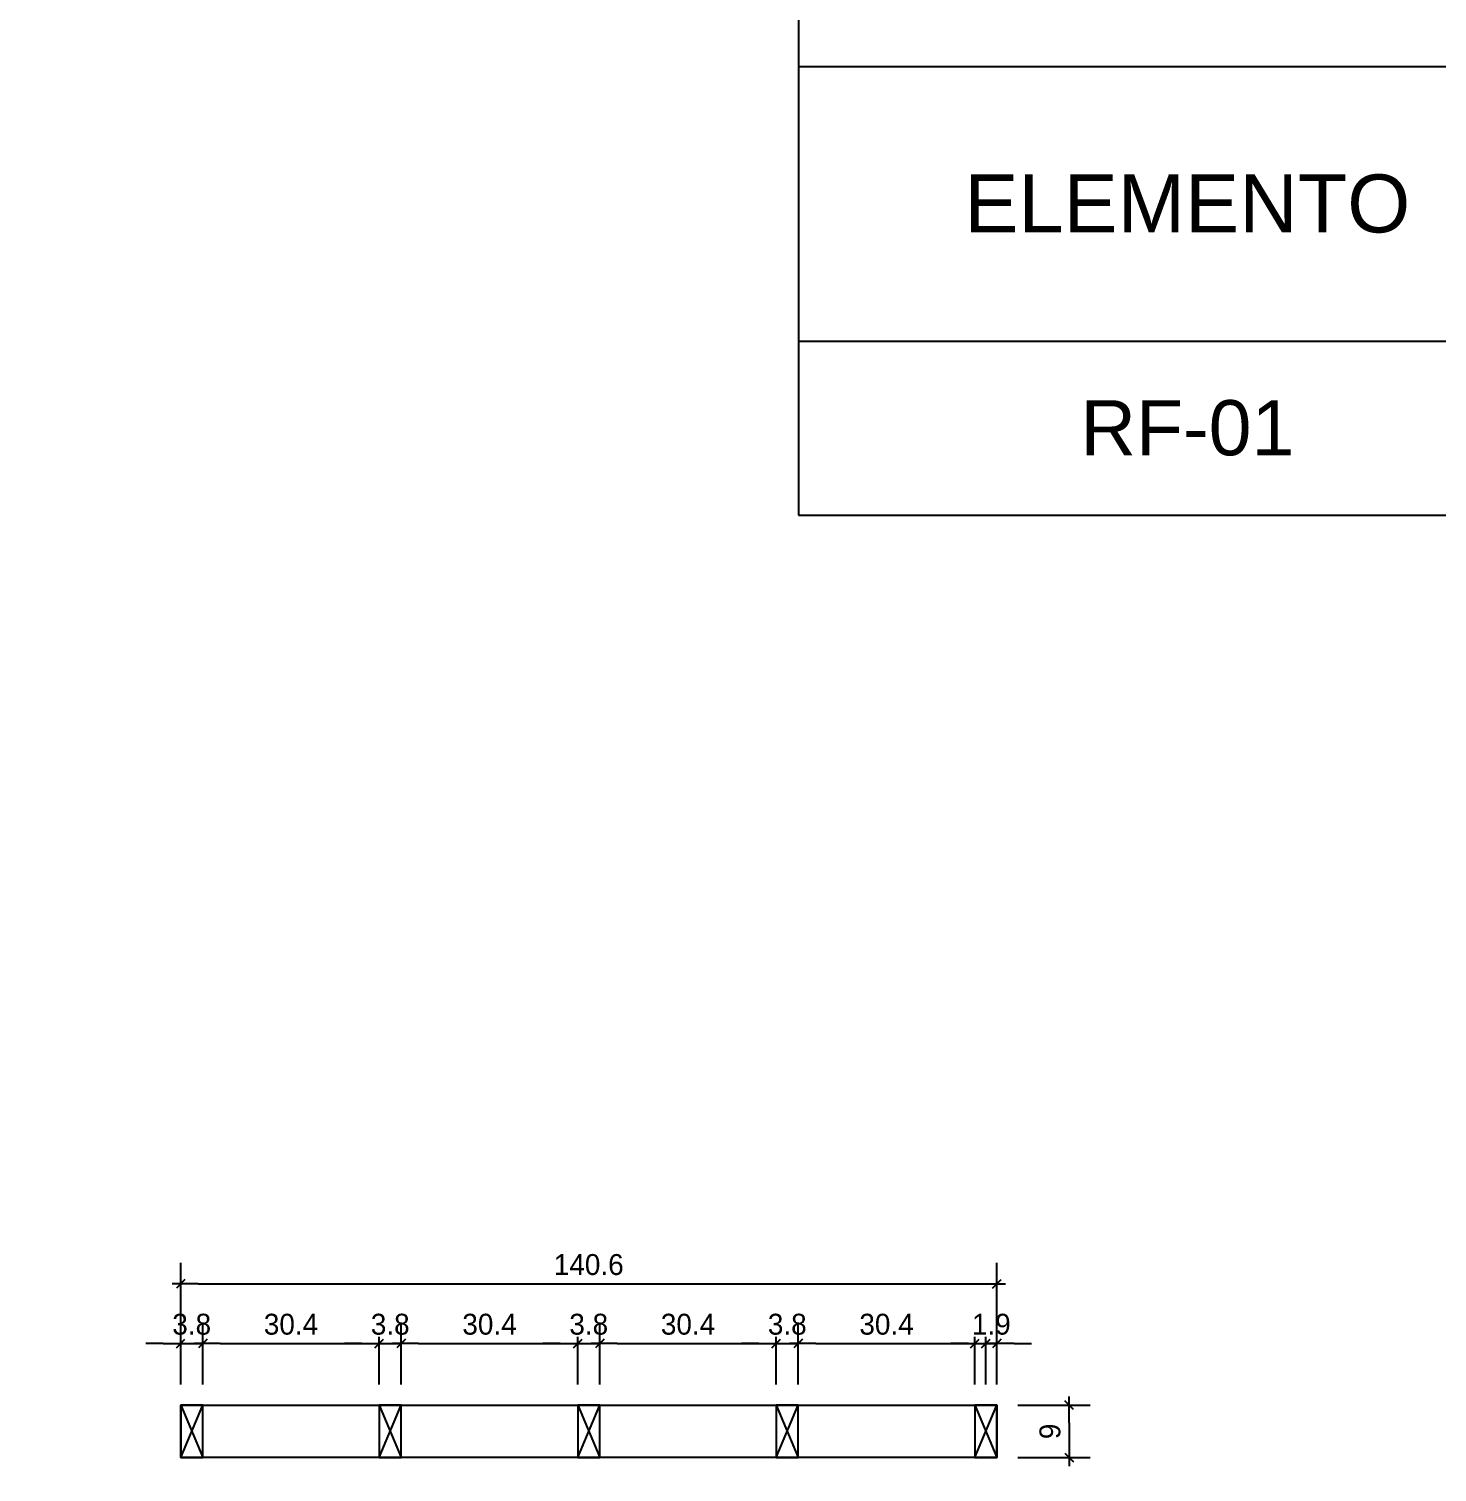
# Model space of a CAD drawing. Header units: millimetres. Extents: x 19458 to 19711, y 4351 to 4752.
# Drawn here: x 19475.609 to 19478.036, y 4524.221 to 4526.708 of the extents above; entities that cross this region are included whole.
import ezdxf

# ---------------------------------------------------------------- set-up
doc = ezdxf.new("R2010")
doc.units = ezdxf.units.MM
for name, color, linetype in [('0 @ 0.2', 7, 'Continuous'), ('cotas', 1, 'Continuous'), ('cotas @ 500', 1, 'Continuous'), ('PANELES', 2, 'Continuous')]:
    doc.layers.add(name, color=color, linetype=linetype)
doc.styles.add('century gothic', font='GOTHIC.TTF')
doc.styles.add('COTAS SMC', font='GOTHIC.TTF')
doc.styles.get("Standard").update_dxf_attribs({"font": 'arial.ttf'})
doc.dimstyles.new('ANOTATIVE 100 SMCONSTRUCCIONES', dxfattribs={"dimscale": 0, "dimtxt": 0.18, "dimasz": 0.15, "dimexe": 0.18, "dimexo": 0.09, "dimgap": 0.1, "dimtad": 1, "dimzin": 0, "dimdsep": 46, "dimtxsty": 'century gothic', "dimblk1": 'FLECHA1', "dimblk2": 'FLECHA1', "dimsah": 1, "dimcen": 0.18, "dimdle": 0.075, "dimclrd": 1, "dimclre": 1, "dimclrt": 2, "dimaunit": 1, "dimadec": 0, "dimazin": 0, "dimtfac": 0.75, "dimtix": 1, "dimtmove": 2, "dimatfit": 3, "dimfxl": 0.09, "dimtvp": 1.5, "dimtfill": 1, "dimtolj": 1, "dimtzin": 0, "dimarcsym": 0})
doc.dimstyles.new('ANOTATIVE CM SMCONSTRUCCIONES', dxfattribs={"dimscale": 0, "dimtxt": 0.18, "dimasz": 0.15, "dimexe": 0.18, "dimexo": 0.18, "dimgap": 0.07, "dimtad": 1, "dimdec": 1, "dimlfac": 100, "dimdsep": 46, "dimtxsty": 'century gothic', "dimblk1": 'FLECHA1', "dimblk2": 'FLECHA1', "dimsah": 1, "dimcen": 0.18, "dimdle": 0.075, "dimclrd": 1, "dimclre": 1, "dimclrt": 2, "dimaunit": 1, "dimadec": 0, "dimazin": 2, "dimtfac": 0.75, "dimtdec": 1, "dimtix": 1, "dimtmove": 2, "dimatfit": 3, "dimfxl": 0.09, "dimtvp": 1.5, "dimtfill": 1, "dimtolj": 1, "dimtzin": 0, "dimarcsym": 0})
doc.dimstyles.new('PIES SMCONSTRUCCIONES', dxfattribs={"dimscale": 0, "dimtxt": 0.18, "dimasz": 0.2, "dimexe": 0.18, "dimexo": 0, "dimgap": 0.1, "dimtad": 1, "dimdec": 0, "dimlfac": 39.370079, "dimzin": 0, "dimdsep": 46, "dimlunit": 4, "dimtxsty": 'COTAS SMC', "dimblk1": 'FLECHA1', "dimblk2": 'FLECHA1', "dimsah": 1, "dimcen": 0.2, "dimdle": 0.075, "dimclrd": 1, "dimclre": 1, "dimclrt": 2, "dimaunit": 1, "dimadec": 0, "dimazin": 0, "dimtfac": 0.75, "dimtdec": 0, "dimtix": 1, "dimtmove": 2, "dimatfit": 3, "dimfxl": 0.09, "dimtvp": 1.5, "dimtfill": 1, "dimtolj": 1, "dimtzin": 0, "dimarcsym": 0})

# ---------------------------------------------------------------- blocks, each defined once
blk = doc.blocks.new('FLECHA1')
at = {"color": 4}
blk.add_line((-0.246176, -0.248081), (0.248081, 0.25), dxfattribs=at)
at = {"color": 1}
blk.add_line((-1, 0), (0.496162, 0), dxfattribs=at)
blk = doc.blocks.new('*D419')
at = {"layer": 'cotas', "color": 1, "lineweight": -2, "transparency": 16777216}
for p, q in [((19614.326, 4625.8448), (19614.326, 4700.8448)), ((19570.9836, 4550.8448), (19524.326, 4550.8448)), ((19614.326, 4548.4298), (19614.326, 4550.8448)), ((19570.5339, 4548.4298), (19524.326, 4548.4298)), ((19614.326, 4473.4298), (19614.326, 4398.4298))]:
    blk.add_line(p, q, dxfattribs=at)
at = {"layer": 'Defpoints', "color": 0, "transparency": 16777216}
for p in [(19614.326, 4550.8448), (19615.9836, 4550.8448), (19615.5339, 4548.4298)]:
    blk.add_point(p, dxfattribs=at)
at = {"layer": 'cotas', "color": 1, "lineweight": -2, "transparency": 16777216, "xscale": 75, "yscale": 75, "zscale": 75}
for p, rotation in [((19614.326, 4550.8448), 270), ((19614.326, 4548.4298), 90)]:
    blk.add_blockref('FLECHA1', p, dxfattribs=dict(at, rotation=rotation))
at = {"layer": 'cotas', "color": 2, "transparency": 16777216, "insert": (19517.3376, 4549.6373), "char_height": 90, "attachment_point": 5, "rotation": 90, "style": 'century gothic', "bg_fill": 3, "box_fill_scale": 1.1, "bg_fill_color": 256, "bg_fill_true_color": 13158600, "bg_fill_transparency": 0}
blk.add_mtext('\\A1;2.42', dxfattribs=at)
blk = doc.blocks.new('*D474')
at = {"layer": 'cotas', "color": 1, "lineweight": -2, "transparency": 16777216}
for p, q in [((19620.0128, 4651.7533), (19620.0128, 4751.7533)), ((19620.4168, 4551.7533), (19530.0128, 4551.7533)), ((19620.0128, 4550.5333), (19620.0128, 4551.7533)), ((19620.4168, 4550.5333), (19530.0128, 4550.5333)), ((19620.0128, 4450.5333), (19620.0128, 4350.5333))]:
    blk.add_line(p, q, dxfattribs=at)
at = {"layer": 'Defpoints', "color": 0, "transparency": 16777216}
for p in [(19620.0128, 4551.7533), (19620.4168, 4551.7533), (19620.4168, 4550.5333)]:
    blk.add_point(p, dxfattribs=at)
at = {"layer": 'cotas', "color": 1, "lineweight": -2, "transparency": 16777216, "xscale": 100, "yscale": 100, "zscale": 100}
for p, rotation in [((19620.0128, 4551.7533), 270), ((19620.0128, 4550.5333), 90)]:
    blk.add_blockref('FLECHA1', p, dxfattribs=dict(at, rotation=rotation))
at = {"layer": 'cotas', "color": 2, "transparency": 16777216, "insert": (19523.8809, 4551.1433), "char_height": 90, "attachment_point": 5, "rotation": 90, "style": 'COTAS SMC', "bg_fill": 3, "box_fill_scale": 1.1, "bg_fill_color": 256, "bg_fill_true_color": 13158600, "bg_fill_transparency": 0}
blk.add_mtext("\\A1;4'", dxfattribs=at)
blk = doc.blocks.new('LL')
at = {"layer": 'PANELES'}
for p, q in [((19468.3744, 4520.8214), (19468.4124, 4520.7314)), ((19468.3744, 4520.7314), (19468.4124, 4520.8214))]:
    blk.add_line(p, q, dxfattribs=at)
blk.add_lwpolyline([(19468.3744, 4520.7314), (19468.4124, 4520.7314), (19468.4124, 4520.8214), (19468.3744, 4520.8214)], close=True, dxfattribs=at)
blk = doc.blocks.new('*D761')
at = {"color": 1, "lineweight": -2, "transparency": 16777216}
for p, q in [((19475.8709, 4524.3722), (19475.8709, 4524.4788)), ((19475.9089, 4524.3722), (19475.9089, 4524.4788)), ((19475.8409, 4524.4428), (19475.8109, 4524.4428)), ((19475.8709, 4524.4428), (19475.9089, 4524.4428)), ((19475.9389, 4524.4428), (19475.9689, 4524.4428))]:
    blk.add_line(p, q, dxfattribs=at)
at = {"layer": 'Defpoints', "color": 0, "transparency": 16777216}
for p in [(19475.8709, 4524.3362), (19475.9089, 4524.3362)]:
    blk.add_point(p, dxfattribs=at)
at = {"color": 1, "lineweight": -2, "transparency": 16777216, "xscale": 0.03, "yscale": 0.03, "zscale": 0.03}
blk.add_blockref('FLECHA1', (19475.8709, 4524.4428), dxfattribs=at)
at = {"color": 1, "lineweight": -2, "transparency": 16777216, "xscale": 0.03, "yscale": 0.03, "zscale": 0.03, "rotation": 180}
blk.add_blockref('FLECHA1', (19475.9089, 4524.4428), dxfattribs=at)
at = {"color": 2, "transparency": 16777216, "insert": (19475.8899, 4524.4757), "char_height": 0.036, "attachment_point": 5, "style": 'century gothic', "bg_fill": 3, "box_fill_scale": 1.1, "bg_fill_color": 256, "bg_fill_true_color": 13158600, "bg_fill_transparency": 0}
blk.add_mtext('\\A1;3.8', dxfattribs=at)
at = {"layer": 'Defpoints', "color": 0, "transparency": 16777216}
blk.add_point((19475.9089, 4524.4428), dxfattribs=at)
blk = doc.blocks.new('*D762')
at = {"color": 1, "lineweight": -2, "transparency": 16777216}
for p, q in [((19475.9089, 4524.3722), (19475.9089, 4524.4788)), ((19476.213, 4524.3722), (19476.213, 4524.4788)), ((19475.9389, 4524.4428), (19476.183, 4524.4428))]:
    blk.add_line(p, q, dxfattribs=at)
at = {"layer": 'Defpoints', "color": 0, "transparency": 16777216}
for p in [(19476.213, 4524.4428), (19475.9089, 4524.3362), (19476.213, 4524.3362)]:
    blk.add_point(p, dxfattribs=at)
at = {"color": 1, "lineweight": -2, "transparency": 16777216, "xscale": 0.03, "yscale": 0.03, "zscale": 0.03, "rotation": 180}
blk.add_blockref('FLECHA1', (19475.9089, 4524.4428), dxfattribs=at)
at = {"color": 1, "lineweight": -2, "transparency": 16777216, "xscale": 0.03, "yscale": 0.03, "zscale": 0.03}
blk.add_blockref('FLECHA1', (19476.213, 4524.4428), dxfattribs=at)
at = {"color": 2, "transparency": 16777216, "insert": (19476.061, 4524.4757), "char_height": 0.036, "attachment_point": 5, "style": 'century gothic', "bg_fill": 3, "box_fill_scale": 1.1, "bg_fill_color": 256, "bg_fill_true_color": 13158600, "bg_fill_transparency": 0}
blk.add_mtext('\\A1;30.4', dxfattribs=at)
blk = doc.blocks.new('*D763')
at = {"color": 1, "lineweight": -2, "transparency": 16777216}
for p, q in [((19476.213, 4524.3722), (19476.213, 4524.4788)), ((19476.251, 4524.3722), (19476.251, 4524.4788)), ((19476.183, 4524.4428), (19476.153, 4524.4428)), ((19476.213, 4524.4428), (19476.251, 4524.4428)), ((19476.281, 4524.4428), (19476.311, 4524.4428))]:
    blk.add_line(p, q, dxfattribs=at)
at = {"layer": 'Defpoints', "color": 0, "transparency": 16777216}
for p in [(19476.213, 4524.3362), (19476.251, 4524.3362)]:
    blk.add_point(p, dxfattribs=at)
at = {"color": 1, "lineweight": -2, "transparency": 16777216, "xscale": 0.03, "yscale": 0.03, "zscale": 0.03}
blk.add_blockref('FLECHA1', (19476.213, 4524.4428), dxfattribs=at)
at = {"color": 1, "lineweight": -2, "transparency": 16777216, "xscale": 0.03, "yscale": 0.03, "zscale": 0.03, "rotation": 180}
blk.add_blockref('FLECHA1', (19476.251, 4524.4428), dxfattribs=at)
at = {"color": 2, "transparency": 16777216, "insert": (19476.232, 4524.4757), "char_height": 0.036, "attachment_point": 5, "style": 'century gothic', "bg_fill": 3, "box_fill_scale": 1.1, "bg_fill_color": 256, "bg_fill_true_color": 13158600, "bg_fill_transparency": 0}
blk.add_mtext('\\A1;3.8', dxfattribs=at)
at = {"layer": 'Defpoints', "color": 0, "transparency": 16777216}
blk.add_point((19476.251, 4524.4428), dxfattribs=at)
blk = doc.blocks.new('*D764')
at = {"color": 1, "lineweight": -2, "transparency": 16777216}
for p, q in [((19476.251, 4524.3722), (19476.251, 4524.4788)), ((19476.5551, 4524.3722), (19476.5551, 4524.4788)), ((19476.281, 4524.4428), (19476.5251, 4524.4428))]:
    blk.add_line(p, q, dxfattribs=at)
at = {"layer": 'Defpoints', "color": 0, "transparency": 16777216}
for p in [(19476.5551, 4524.4428), (19476.251, 4524.3362), (19476.5551, 4524.3362)]:
    blk.add_point(p, dxfattribs=at)
at = {"color": 1, "lineweight": -2, "transparency": 16777216, "xscale": 0.03, "yscale": 0.03, "zscale": 0.03, "rotation": 180}
blk.add_blockref('FLECHA1', (19476.251, 4524.4428), dxfattribs=at)
at = {"color": 1, "lineweight": -2, "transparency": 16777216, "xscale": 0.03, "yscale": 0.03, "zscale": 0.03}
blk.add_blockref('FLECHA1', (19476.5551, 4524.4428), dxfattribs=at)
at = {"color": 2, "transparency": 16777216, "insert": (19476.4031, 4524.4757), "char_height": 0.036, "attachment_point": 5, "style": 'century gothic', "bg_fill": 3, "box_fill_scale": 1.1, "bg_fill_color": 256, "bg_fill_true_color": 13158600, "bg_fill_transparency": 0}
blk.add_mtext('\\A1;30.4', dxfattribs=at)
blk = doc.blocks.new('*D765')
at = {"color": 1, "lineweight": -2, "transparency": 16777216}
for p, q in [((19476.5551, 4524.3722), (19476.5551, 4524.4788)), ((19476.5931, 4524.3722), (19476.5931, 4524.4788)), ((19476.5251, 4524.4428), (19476.4951, 4524.4428)), ((19476.5551, 4524.4428), (19476.5931, 4524.4428)), ((19476.6231, 4524.4428), (19476.6531, 4524.4428))]:
    blk.add_line(p, q, dxfattribs=at)
at = {"layer": 'Defpoints', "color": 0, "transparency": 16777216}
for p in [(19476.5551, 4524.3362), (19476.5931, 4524.3362)]:
    blk.add_point(p, dxfattribs=at)
at = {"color": 1, "lineweight": -2, "transparency": 16777216, "xscale": 0.03, "yscale": 0.03, "zscale": 0.03}
blk.add_blockref('FLECHA1', (19476.5551, 4524.4428), dxfattribs=at)
at = {"color": 1, "lineweight": -2, "transparency": 16777216, "xscale": 0.03, "yscale": 0.03, "zscale": 0.03, "rotation": 180}
blk.add_blockref('FLECHA1', (19476.5931, 4524.4428), dxfattribs=at)
at = {"color": 2, "transparency": 16777216, "insert": (19476.5741, 4524.4757), "char_height": 0.036, "attachment_point": 5, "style": 'century gothic', "bg_fill": 3, "box_fill_scale": 1.1, "bg_fill_color": 256, "bg_fill_true_color": 13158600, "bg_fill_transparency": 0}
blk.add_mtext('\\A1;3.8', dxfattribs=at)
at = {"layer": 'Defpoints', "color": 0, "transparency": 16777216}
blk.add_point((19476.5931, 4524.4428), dxfattribs=at)
blk = doc.blocks.new('*D766')
at = {"color": 1, "lineweight": -2, "transparency": 16777216}
for p, q in [((19476.5931, 4524.3722), (19476.5931, 4524.4788)), ((19476.8972, 4524.3722), (19476.8972, 4524.4788)), ((19476.6231, 4524.4428), (19476.8672, 4524.4428))]:
    blk.add_line(p, q, dxfattribs=at)
at = {"layer": 'Defpoints', "color": 0, "transparency": 16777216}
for p in [(19476.8972, 4524.4428), (19476.5931, 4524.3362), (19476.8972, 4524.3362)]:
    blk.add_point(p, dxfattribs=at)
at = {"color": 1, "lineweight": -2, "transparency": 16777216, "xscale": 0.03, "yscale": 0.03, "zscale": 0.03, "rotation": 180}
blk.add_blockref('FLECHA1', (19476.5931, 4524.4428), dxfattribs=at)
at = {"color": 1, "lineweight": -2, "transparency": 16777216, "xscale": 0.03, "yscale": 0.03, "zscale": 0.03}
blk.add_blockref('FLECHA1', (19476.8972, 4524.4428), dxfattribs=at)
at = {"color": 2, "transparency": 16777216, "insert": (19476.7452, 4524.4757), "char_height": 0.036, "attachment_point": 5, "style": 'century gothic', "bg_fill": 3, "box_fill_scale": 1.1, "bg_fill_color": 256, "bg_fill_true_color": 13158600, "bg_fill_transparency": 0}
blk.add_mtext('\\A1;30.4', dxfattribs=at)
blk = doc.blocks.new('*D767')
at = {"color": 1, "lineweight": -2, "transparency": 16777216}
for p, q in [((19476.8972, 4524.3722), (19476.8972, 4524.4788)), ((19476.9352, 4524.3722), (19476.9352, 4524.4788)), ((19476.8672, 4524.4428), (19476.8372, 4524.4428)), ((19476.8972, 4524.4428), (19476.9352, 4524.4428)), ((19476.9652, 4524.4428), (19476.9952, 4524.4428))]:
    blk.add_line(p, q, dxfattribs=at)
at = {"layer": 'Defpoints', "color": 0, "transparency": 16777216}
for p in [(19476.8972, 4524.3362), (19476.9352, 4524.3362)]:
    blk.add_point(p, dxfattribs=at)
at = {"color": 1, "lineweight": -2, "transparency": 16777216, "xscale": 0.03, "yscale": 0.03, "zscale": 0.03}
blk.add_blockref('FLECHA1', (19476.8972, 4524.4428), dxfattribs=at)
at = {"color": 1, "lineweight": -2, "transparency": 16777216, "xscale": 0.03, "yscale": 0.03, "zscale": 0.03, "rotation": 180}
blk.add_blockref('FLECHA1', (19476.9352, 4524.4428), dxfattribs=at)
at = {"color": 2, "transparency": 16777216, "insert": (19476.9162, 4524.4757), "char_height": 0.036, "attachment_point": 5, "style": 'century gothic', "bg_fill": 3, "box_fill_scale": 1.1, "bg_fill_color": 256, "bg_fill_true_color": 13158600, "bg_fill_transparency": 0}
blk.add_mtext('\\A1;3.8', dxfattribs=at)
at = {"layer": 'Defpoints', "color": 0, "transparency": 16777216}
blk.add_point((19476.9352, 4524.4428), dxfattribs=at)
blk = doc.blocks.new('*D768')
at = {"color": 1, "lineweight": -2, "transparency": 16777216}
for p, q in [((19476.9352, 4524.3722), (19476.9352, 4524.4788)), ((19477.2393, 4524.3722), (19477.2393, 4524.4788)), ((19476.9652, 4524.4428), (19477.2093, 4524.4428))]:
    blk.add_line(p, q, dxfattribs=at)
at = {"layer": 'Defpoints', "color": 0, "transparency": 16777216}
for p in [(19477.2393, 4524.4428), (19476.9352, 4524.3362), (19477.2393, 4524.3362)]:
    blk.add_point(p, dxfattribs=at)
at = {"color": 1, "lineweight": -2, "transparency": 16777216, "xscale": 0.03, "yscale": 0.03, "zscale": 0.03, "rotation": 180}
blk.add_blockref('FLECHA1', (19476.9352, 4524.4428), dxfattribs=at)
at = {"color": 1, "lineweight": -2, "transparency": 16777216, "xscale": 0.03, "yscale": 0.03, "zscale": 0.03}
blk.add_blockref('FLECHA1', (19477.2393, 4524.4428), dxfattribs=at)
at = {"color": 2, "transparency": 16777216, "insert": (19477.0873, 4524.4757), "char_height": 0.036, "attachment_point": 5, "style": 'century gothic', "bg_fill": 3, "box_fill_scale": 1.1, "bg_fill_color": 256, "bg_fill_true_color": 13158600, "bg_fill_transparency": 0}
blk.add_mtext('\\A1;30.4', dxfattribs=at)
blk = doc.blocks.new('*D769')
at = {"color": 1, "lineweight": -2, "transparency": 16777216}
for p, q in [((19477.2583, 4524.3722), (19477.2583, 4524.4788)), ((19477.2773, 4524.3722), (19477.2773, 4524.4788)), ((19477.2283, 4524.4428), (19477.1983, 4524.4428)), ((19477.2583, 4524.4428), (19477.2773, 4524.4428)), ((19477.3073, 4524.4428), (19477.3373, 4524.4428))]:
    blk.add_line(p, q, dxfattribs=at)
at = {"layer": 'Defpoints', "color": 0, "transparency": 16777216}
for p in [(19477.2583, 4524.3362), (19477.2773, 4524.3362)]:
    blk.add_point(p, dxfattribs=at)
at = {"color": 1, "lineweight": -2, "transparency": 16777216, "xscale": 0.03, "yscale": 0.03, "zscale": 0.03}
blk.add_blockref('FLECHA1', (19477.2583, 4524.4428), dxfattribs=at)
at = {"color": 1, "lineweight": -2, "transparency": 16777216, "xscale": 0.03, "yscale": 0.03, "zscale": 0.03, "rotation": 180}
blk.add_blockref('FLECHA1', (19477.2773, 4524.4428), dxfattribs=at)
at = {"color": 2, "transparency": 16777216, "insert": (19477.2678, 4524.4757), "char_height": 0.036, "attachment_point": 5, "style": 'century gothic', "bg_fill": 3, "box_fill_scale": 1.1, "bg_fill_color": 256, "bg_fill_true_color": 13158600, "bg_fill_transparency": 0}
blk.add_mtext('\\A1;1.9', dxfattribs=at)
at = {"layer": 'Defpoints', "color": 0, "transparency": 16777216}
blk.add_point((19477.2773, 4524.4428), dxfattribs=at)
blk = doc.blocks.new('*D770')
at = {"color": 1, "lineweight": -2, "transparency": 16777216}
for p, q in [((19475.8709, 4524.3722), (19475.8709, 4524.5816)), ((19477.2773, 4524.3722), (19477.2773, 4524.5816)), ((19475.9009, 4524.5456), (19477.2473, 4524.5456))]:
    blk.add_line(p, q, dxfattribs=at)
at = {"layer": 'Defpoints', "color": 0, "transparency": 16777216}
for p in [(19477.2773, 4524.5456), (19475.8709, 4524.3362), (19477.2773, 4524.3362)]:
    blk.add_point(p, dxfattribs=at)
at = {"color": 1, "lineweight": -2, "transparency": 16777216, "xscale": 0.03, "yscale": 0.03, "zscale": 0.03, "rotation": 180}
blk.add_blockref('FLECHA1', (19475.8709, 4524.5456), dxfattribs=at)
at = {"color": 1, "lineweight": -2, "transparency": 16777216, "xscale": 0.03, "yscale": 0.03, "zscale": 0.03}
blk.add_blockref('FLECHA1', (19477.2773, 4524.5456), dxfattribs=at)
at = {"color": 2, "transparency": 16777216, "insert": (19476.5741, 4524.5785), "char_height": 0.036, "attachment_point": 5, "style": 'century gothic', "bg_fill": 3, "box_fill_scale": 1.1, "bg_fill_color": 256, "bg_fill_true_color": 13158600, "bg_fill_transparency": 0}
blk.add_mtext('\\A1;140.6', dxfattribs=at)
blk = doc.blocks.new('*D774')
at = {"color": 1, "lineweight": -2, "transparency": 16777216}
for p, q in [((19477.3133, 4524.3362), (19477.438, 4524.3362)), ((19477.402, 4524.3062), (19477.402, 4524.2762)), ((19477.3133, 4524.2462), (19477.438, 4524.2462))]:
    blk.add_line(p, q, dxfattribs=at)
at = {"layer": 'Defpoints', "color": 0, "transparency": 16777216}
for p in [(19477.2773, 4524.3362), (19477.2773, 4524.2462), (19477.402, 4524.2462)]:
    blk.add_point(p, dxfattribs=at)
at = {"color": 1, "lineweight": -2, "transparency": 16777216, "xscale": 0.03, "yscale": 0.03, "zscale": 0.03}
for p, rotation in [((19477.402, 4524.3362), 90), ((19477.402, 4524.2462), 270)]:
    blk.add_blockref('FLECHA1', p, dxfattribs=dict(at, rotation=rotation))
at = {"color": 2, "transparency": 16777216, "insert": (19477.3691, 4524.2912), "char_height": 0.036, "attachment_point": 5, "rotation": 90, "style": 'century gothic', "bg_fill": 3, "box_fill_scale": 1.1, "bg_fill_color": 256, "bg_fill_true_color": 13158600, "bg_fill_transparency": 0}
blk.add_mtext('\\A1;9', dxfattribs=at)
blk = doc.blocks.new('*T935')
at = {"layer": 'cotas', "color": 0, "linetype": 'ByBlock', "lineweight": -2, "transparency": 16777216}
for p, q in [((0, 0), (5.1409, 0)), ((0, 0), (0, -1.1069)), ((3.1409, 0), (3.1409, -0.3339)), ((4.1409, 0), (4.1409, -0.3339)), ((5.1409, 0), (5.1409, -1.1069)), ((0, -0.3339), (5.1409, -0.3339)), ((1.3409, -0.3339), (1.3409, -1.1069)), ((2.1409, -0.3339), (2.1409, -1.1069)), ((2.1409, -0.5704), (5.1409, -0.5704)), ((3.1409, -0.5704), (3.1409, -1.1069)), ((4.1409, -0.5704), (4.1409, -1.1069)), ((0, -0.8069), (5.1409, -0.8069)), ((0, -1.1069), (5.1409, -1.1069))]:
    blk.add_line(p, q, dxfattribs=at)
at = {"layer": 'cotas', "color": 0, "transparency": 16777216, "attachment_point": 5}
for s, insert, char_height, width in [('CLAVADORES', (1.5704, -0.167), 0.1, 3.077526), ('TOTAL', (3.6409, -0.167), 0.1, 0.936652), ('10', (4.6409, -0.167), 0.1, 0.936652), ('DIMENSIONES', (3.6409, -0.4522), 0.1, 2.936652), ('ELEMENTO', (0.6704, -0.5704), 0.1, 1.277526), ('CANTIDAD', (1.7409, -0.5704), 0.1, 0.736652), ('GROSOR (cm)', (2.6409, -0.6887), 0.1, 0.936652), ('ANCHO (cm)', (3.6409, -0.6887), 0.1, 0.936652), ('LARGO (cm)', (4.6409, -0.6887), 0.1, 0.936652), ('RF-01', (0.6704, -0.9569), 0.09502, 1.277526), ('5', (1.7409, -0.9569), 0.095, 0.736652), ('3.80', (2.6409, -0.9569), 0.09502, 0.936652), ('3.80', (3.6409, -0.9569), 0.09502, 0.936652), ('3.20', (4.6409, -0.9569), 0.09502, 0.936652)]:
    blk.add_mtext(s, dxfattribs=dict(at, insert=insert, char_height=char_height, width=width))
blk = doc.blocks.new('*U1037')
at = {"layer": 'cotas @ 500'}
dim = blk.add_linear_dim(base=(19614.3260382735, 4550.8448237801), p1=(19615.5338597089, 4548.4298237801), p2=(19615.9836080801, 4550.8448237801), angle=90, dimstyle='ANOTATIVE 100 SMCONSTRUCCIONES', override={"dimscale": 500, "dimtix": 1, "dimtofl": 1, "dimtmove": 1, "dimatfit": 1}, dxfattribs=at)
dim.commit()
dim.dimension.update_dxf_attribs({"geometry": '*D419', "text_midpoint": (19517.3375950376, 4549.6373237801)})
blk = doc.blocks.new('*U1039')
at = {"layer": 'cotas @ 500'}
dim = blk.add_linear_dim(base=(19620.0128, 4551.7533), p1=(19620.4168, 4550.5333), p2=(19620.4168, 4551.7533), angle=90, dimstyle='PIES SMCONSTRUCCIONES', override={"dimscale": 500, "dimtix": 1, "dimtofl": 1, "dimtmove": 2, "dimatfit": 3}, dxfattribs=at)
dim.commit()
dim.dimension.update_dxf_attribs({"geometry": '*D474', "text_midpoint": (19523.8809, 4551.1433)})

msp = doc.modelspace()

# ---------------------------------------------------------------- block references
at = {"layer": 'cotas'}
msp.add_blockref('*U1037', (0, 0), dxfattribs=at)

# ---------------------------------------------------------------- next in the draw order: block references
msp.add_blockref('*U1039', (0, 0), dxfattribs=at)

# ---------------------------------------------------------------- next in the draw order: linework, layer by layer
at = {"layer": 'PANELES'}
msp.add_lwpolyline([(19477.2773, 4524.3362), (19477.2773, 4524.2462), (19475.8709, 4524.2462), (19475.8709, 4524.3362)], close=True, dxfattribs=at)

# ---------------------------------------------------------------- next in the draw order: block references
msp.add_blockref('*T935', (19476.9353, 4526.9771))
for p in [(7.4965, 3.5148), (7.8386, 3.5148), (8.1807, 3.5148), (8.5228, 3.5148), (8.8649, 3.5148)]:
    msp.add_blockref('LL', p, dxfattribs=at)

# ---------------------------------------------------------------- next in the draw order: dimensions: what is measured, and where the dimension line sits
at = {"layer": '0 @ 0.2'}
dim = msp.add_linear_dim(base=(19475.9089, 4524.4428), p1=(19475.8709, 4524.3362), p2=(19475.9089, 4524.3362), dimstyle='ANOTATIVE CM SMCONSTRUCCIONES', override={"dimscale": 0.2, "dimtix": 1, "dimtofl": 1, "dimtmove": 2, "dimatfit": 3}, dxfattribs=at)
dim.commit()
dim.dimension.update_dxf_attribs({"geometry": '*D761', "text_midpoint": (19475.8899, 4524.4757)})

# ---------------------------------------------------------------- next in the draw order: dimensions: what is measured, and where the dimension line sits
dim = msp.add_linear_dim(base=(19476.213, 4524.4428), p1=(19475.9089, 4524.3362), p2=(19476.213, 4524.3362), dimstyle='ANOTATIVE CM SMCONSTRUCCIONES', override={"dimscale": 0.2, "dimtix": 1, "dimtofl": 1, "dimtmove": 2, "dimatfit": 3}, dxfattribs=at)
dim.commit()
dim.dimension.update_dxf_attribs({"geometry": '*D762', "text_midpoint": (19476.061, 4524.4757)})

# ---------------------------------------------------------------- next in the draw order: dimensions: what is measured, and where the dimension line sits
dim = msp.add_linear_dim(base=(19476.251, 4524.4428), p1=(19476.213, 4524.3362), p2=(19476.251, 4524.3362), dimstyle='ANOTATIVE CM SMCONSTRUCCIONES', override={"dimscale": 0.2, "dimtix": 1, "dimtofl": 1, "dimtmove": 2, "dimatfit": 3}, dxfattribs=at)
dim.commit()
dim.dimension.update_dxf_attribs({"geometry": '*D763', "text_midpoint": (19476.232, 4524.4757)})

# ---------------------------------------------------------------- next in the draw order: dimensions: what is measured, and where the dimension line sits
dim = msp.add_linear_dim(base=(19476.5551, 4524.4428), p1=(19476.251, 4524.3362), p2=(19476.5551, 4524.3362), dimstyle='ANOTATIVE CM SMCONSTRUCCIONES', override={"dimscale": 0.2, "dimtix": 1, "dimtofl": 1, "dimtmove": 2, "dimatfit": 3}, dxfattribs=at)
dim.commit()
dim.dimension.update_dxf_attribs({"geometry": '*D764', "text_midpoint": (19476.4031, 4524.4757)})

# ---------------------------------------------------------------- next in the draw order: dimensions: what is measured, and where the dimension line sits
dim = msp.add_linear_dim(base=(19476.5931, 4524.4428), p1=(19476.5551, 4524.3362), p2=(19476.5931, 4524.3362), dimstyle='ANOTATIVE CM SMCONSTRUCCIONES', override={"dimscale": 0.2, "dimtix": 1, "dimtofl": 1, "dimtmove": 2, "dimatfit": 3}, dxfattribs=at)
dim.commit()
dim.dimension.update_dxf_attribs({"geometry": '*D765', "text_midpoint": (19476.5741, 4524.4757)})

# ---------------------------------------------------------------- next in the draw order: dimensions: what is measured, and where the dimension line sits
dim = msp.add_linear_dim(base=(19476.8972, 4524.4428), p1=(19476.5931, 4524.3362), p2=(19476.8972, 4524.3362), dimstyle='ANOTATIVE CM SMCONSTRUCCIONES', override={"dimscale": 0.2, "dimtix": 1, "dimtofl": 1, "dimtmove": 2, "dimatfit": 3}, dxfattribs=at)
dim.commit()
dim.dimension.update_dxf_attribs({"geometry": '*D766', "text_midpoint": (19476.7452, 4524.4757)})

# ---------------------------------------------------------------- next in the draw order: dimensions: what is measured, and where the dimension line sits
dim = msp.add_linear_dim(base=(19476.9352, 4524.4428), p1=(19476.8972, 4524.3362), p2=(19476.9352, 4524.3362), dimstyle='ANOTATIVE CM SMCONSTRUCCIONES', override={"dimscale": 0.2, "dimtix": 1, "dimtofl": 1, "dimtmove": 2, "dimatfit": 3}, dxfattribs=at)
dim.commit()
dim.dimension.update_dxf_attribs({"geometry": '*D767', "text_midpoint": (19476.9162, 4524.4757)})

# ---------------------------------------------------------------- next in the draw order: dimensions: what is measured, and where the dimension line sits
dim = msp.add_linear_dim(base=(19477.2393, 4524.4428), p1=(19476.9352, 4524.3362), p2=(19477.2393, 4524.3362), dimstyle='ANOTATIVE CM SMCONSTRUCCIONES', override={"dimscale": 0.2, "dimtix": 1, "dimtofl": 1, "dimtmove": 2, "dimatfit": 3}, dxfattribs=at)
dim.commit()
dim.dimension.update_dxf_attribs({"geometry": '*D768', "text_midpoint": (19477.0873, 4524.4757)})

# ---------------------------------------------------------------- next in the draw order: dimensions: what is measured, and where the dimension line sits
dim = msp.add_linear_dim(base=(19477.2773, 4524.4428), p1=(19477.2583, 4524.3362), p2=(19477.2773, 4524.3362), dimstyle='ANOTATIVE CM SMCONSTRUCCIONES', override={"dimscale": 0.2, "dimtix": 1, "dimtofl": 1, "dimtmove": 2, "dimatfit": 3}, dxfattribs=at)
dim.commit()
dim.dimension.update_dxf_attribs({"geometry": '*D769', "text_midpoint": (19477.2678, 4524.4757)})

# ---------------------------------------------------------------- next in the draw order: dimensions: what is measured, and where the dimension line sits
dim = msp.add_linear_dim(base=(19477.2773, 4524.5456), p1=(19475.8709, 4524.3362), p2=(19477.2773, 4524.3362), dimstyle='ANOTATIVE CM SMCONSTRUCCIONES', override={"dimscale": 0.2, "dimtix": 1, "dimtofl": 1, "dimtmove": 2, "dimatfit": 3}, dxfattribs=at)
dim.commit()
dim.dimension.update_dxf_attribs({"geometry": '*D770', "text_midpoint": (19476.5741, 4524.5785)})

# ---------------------------------------------------------------- next in the draw order: dimensions: what is measured, and where the dimension line sits
dim = msp.add_linear_dim(base=(19477.402, 4524.2462), p1=(19477.2773, 4524.3362), p2=(19477.2773, 4524.2462), angle=90, dimstyle='ANOTATIVE CM SMCONSTRUCCIONES', override={"dimscale": 0.2, "dimtix": 1, "dimtofl": 1, "dimtmove": 2, "dimatfit": 3}, dxfattribs=at)
dim.commit()
dim.dimension.update_dxf_attribs({"geometry": '*D774', "text_midpoint": (19477.3691, 4524.2912)})

doc.saveas('drawing.dxf')
